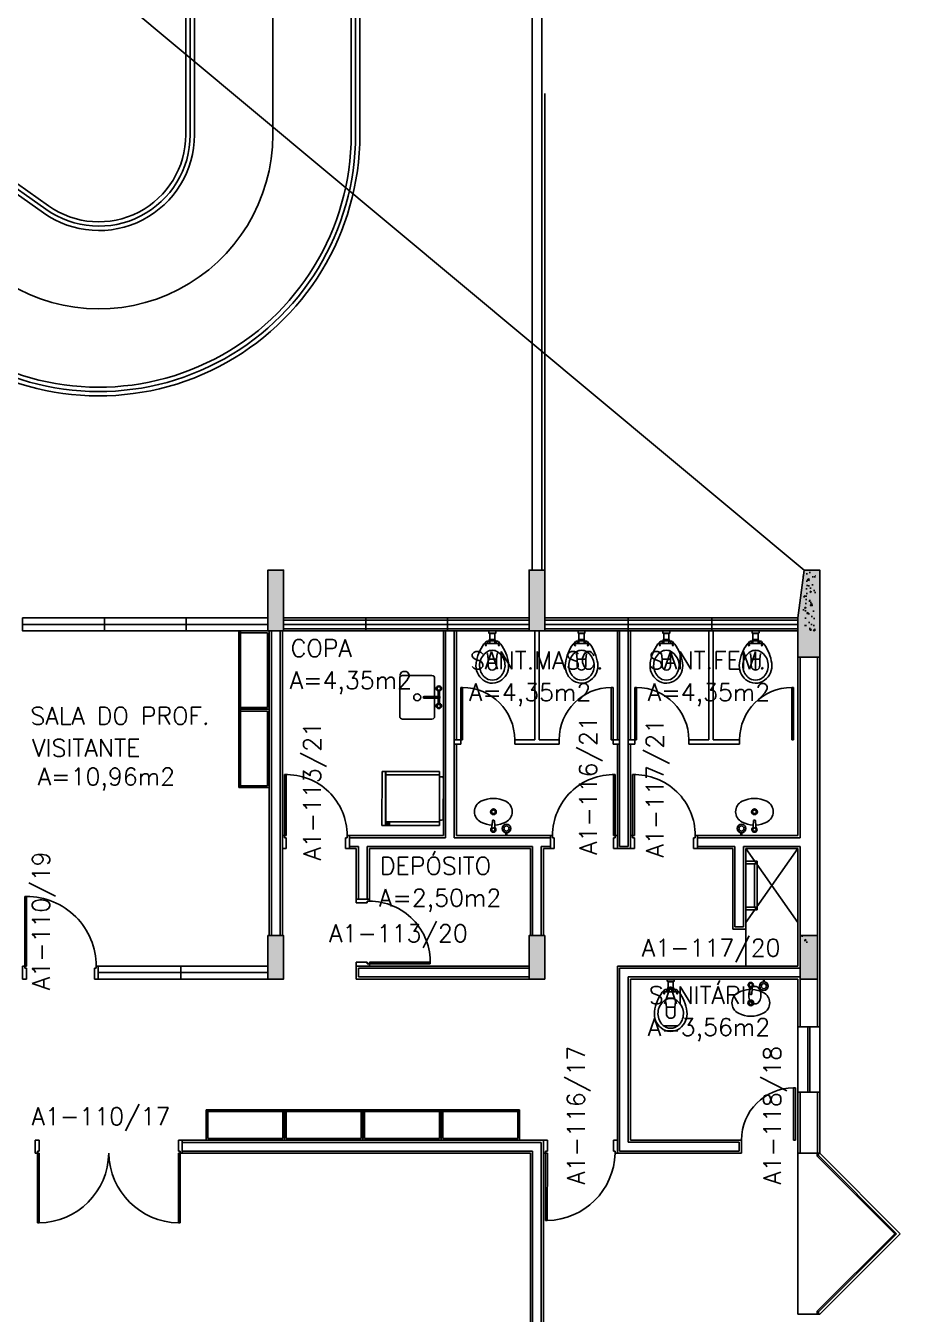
# Model space of a CAD drawing. Header units: inches. Extents: x -15 to 119, y -6 to 56.
# Drawn here: x 108.53 to 118.57, y 8.92 to 23.73 of the extents above; entities that cross this region are included whole.
import ezdxf

# ---------------------------------------------------------------- set-up
doc = ezdxf.new("R2010")
doc.units = ezdxf.units.IN
doc.header["$MEASUREMENT"] = 0
doc.header["$PDMODE"] = 1
doc.linetypes.add('HIDDEN', pattern=[9.524999999999999, 6.35, -3.175])
doc.layers.get('0').update_dxf_attribs({"linetype": 'CONTINUOUS'})
for name, color, linetype in [('ar-alv', 2, 'CONTINUOUS'), ('ar-armario180', 1, 'CONTINUOUS'), ('ar-copa', 1, 'CONTINUOUS'), ('ar-div1', 3, 'CONTINUOUS'), ('ar-esc', 2, 'CONTINUOUS'), ('ar-esq', 2, 'CONTINUOUS'), ('ar-estc', 3, 'CONTINUOUS'), ('ar-porta', 1, 'CONTINUOUS'), ('ar-proj', 1, 'HIDDEN'), ('ar-reboco', 2, 'CONTINUOUS'), ('ar-wc', 2, 'CONTINUOUS'), ('ar-xis', 1, 'CONTINUOUS'), ('armario piso-teto', 2, 'CONTINUOUS'), ('brs-proj', 1, 'HIDDEN'), ('cal', 1, 'CONTINUOUS'), ('cong', 7, 'CONTINUOUS'), ('corrimao', 2, 'CONTINUOUS'), ('COZ1', 1, 'CONTINUOUS'), ('COZ2', 1, 'CONTINUOUS'), ('ENDEREÇO', 2, 'CONTINUOUS'), ('esq-01', 3, 'CONTINUOUS'), ('esq-02', 2, 'CONTINUOUS'), ('estc-01', 3, 'CONTINUOUS'), ('h-estc', 8, 'CONTINUOUS'), ('proj', 1, 'HIDDEN'), ('ptm', 2, 'CONTINUOUS'), ('ptm1', 1, 'CONTINUOUS'), ('TRNR1', 1, 'CONTINUOUS'), ('WC1', 1, 'CONTINUOUS'), ('WC2', 1, 'CONTINUOUS'), ('WC3', 1, 'CONTINUOUS')]:
    doc.layers.add(name, color=color, linetype=linetype)
doc.styles.add('UNB-100', font='simplex.shx', dxfattribs={"height": 0.2})

# ---------------------------------------------------------------- blocks, each defined once
blk = doc.blocks.new('plr01-01p')
at = {"layer": 'h-estc'}
blk.add_hatch(color=256, dxfattribs=at).paths.add_polyline_path([(0.08999999999999986, 0.07500000000000018), (-0.08999999999999986, 0.07500000000000018), (-0.08999999999999986, -0.6249999999999996), (0.08999999999999986, -0.6249999999999996)])
at = {"layer": 'cong'}
blk.add_point((0, 1.387778780781446e-17), dxfattribs=at)
at = {"layer": 'estc-01'}
blk.add_lwpolyline([(-0.08999999999999986, 0.07500000000000018), (-0.08999999999999986, -0.6249999999999996), (0.08999999999999986, -0.6249999999999996), (0.08999999999999986, 0.07500000000000018)], close=True, dxfattribs=at)
blk = doc.blocks.new('esq15-01p')
at = {"layer": 'cong'}
blk.add_point((0, 0), dxfattribs=at)
at = {"layer": 'esq-01', "color": 1}
for p, q in [((2.91, 0), (0.09, 0)), ((1.03, -0.07500000000000284), (1.03, 0.07500000000000284)), ((1.97, -0.07500000000000284), (1.97, 0.07500000000000284))]:
    blk.add_line(p, q, dxfattribs=at)
at = {"layer": 'esq-02'}
blk.add_lwpolyline([(2.91, -0.07500000000000284), (0.09, -0.07500000000000284), (0.09, 0.07500000000000284), (2.91, 0.07500000000000284)], close=True, dxfattribs=at)
blk = doc.blocks.new('BACI-01P')
at = {"layer": 'WC1'}
for p, q in [((0.1190909090000005, 0.02997610474499732), (0.1139393930000006, 0.02997610474499732)), ((0.1139393930000006, 0.02983030349999971), (0.1139393930000006, -0.02983030349999971)), ((0.1190909090000005, 0.02997610474499732), (0.1190909090000005, 0.06240601074499717)), ((0.1460100999999995, 0.08566818869503272), (0.1460100999999995, 0.08868868674499744)), ((0.1190909090000005, -0.02997610474499732), (0.1139393930000006, -0.02997610474499732)), ((0.1190909090000005, -0.02997610474499732), (0.1190909090000005, -0.06240601074499716)), ((0.1460100999999994, -0.08566818869503266), (0.1460100999999995, -0.08871258200000029))]:
    blk.add_line(p, q, dxfattribs=at)
for centre, radius, start, end in [((0.4363860199999999, -0.2935721770000003), 0.483709592, 97.68045804022816, 126.3454390926935), ((0.3995539721984624, -0.02045494306286542), 0.20812, 36.88810734869392, 97.68045804022817), ((0.1281818180000009, 0.06240601074499717), 0.009090909, 126.160438, 180), ((0.4043557230000006, -0.3154849912550027), 0.477143935, 122.7818355949483, 126.160438), ((0.155101009, 0.08871258200000012), 0.009090909, 126.3358059233099, 180), ((0.4268091789999999, 0), 0.174042867, 320.4766685400617, 36.88810734869392), ((0.1281818180000009, -0.06240601074499716), 0.009090909, 180, 233.839562), ((0.4043557230000006, 0.3154849912550027), 0.477143935, 233.839562, 237.2181644050517), ((0.155101009, -0.08871258200000011), 0.009090909, 180.0000000000011, 238.9825383128146), ((0.4363860199999999, 0.2936199675100057), 0.483709592, 233.7577253503319, 262.3195419597718), ((0.3995539721984624, 0.02050273357287079), 0.20812, 262.3195419597718, 320.8978575942945)]:
    blk.add_arc(centre, radius, start, end, dxfattribs=at)
at = {"layer": 'WC2'}
for p, q in [((0, 0.04), (0.023, 0.04)), ((0.025, 0.03500000000000001), (0.025, 0.038)), ((0.025, -0.03500000000000001), (0.025, 0.03500000000000001)), ((0.02500000000000001, 0.03500000000000001), (0.028, 0.035)), ((0.03, -0.033), (0.03, 0.033)), ((0.09999999999999999, 0.02997610474499731), (0.03, 0.02997610474499732)), ((0.1, 0.02983030349999971), (0.1, -0.02983030349999971)), ((0.1460100999999995, -0.08566818869503272), (0.1460100999999996, 0.08566818869503277)), ((0, -0.04), (0.023, -0.04)), ((0.025, -0.038), (0.025, -0.03500000000000001)), ((0.02500000000000001, -0.03500000000000001), (0.028, -0.035)), ((0.09999999999999999, -0.02997610474499731), (0.03, -0.02997610474499732))]:
    blk.add_line(p, q, dxfattribs=at)
for centre, radius, start, end in [((0.023, 0.038), 0.002, 0, 90), ((0.028, 0.033), 0.002, 0, 90), ((0.1069696965000003, 0.02983030349999971), 0.006969696500000281, 0, 180), ((0.333536130999999, -3.552713678800501e-18), 0.111720015, 147.320142, 180), ((0.333536130999999, 0), 0.111720015, 180, 212.679858), ((0.3965829949999988, -0.04044407800000023), 0.186624157, 54.25145100000001, 147.320141), ((0.4126141660000012, -0.01817418800000019), 0.159184288, 41.32992899999997, 54.25145100000001), ((0.4332796299999991, -3.552713678800501e-18), 0.131664068, 0, 41.32992899999997), ((0.4332796299999991, 0), 0.131664068, 318.670071, 0), ((0.023, -0.038), 0.002, 270, 0), ((0.028, -0.033), 0.002, 270, 0), ((0.1069696965000003, -0.02983030349999971), 0.006969696500000281, 180, 0), ((0.3965829949999988, 0.04044407800000022), 0.186624157, 212.679859, 305.748549), ((0.4126141660000012, 0.01817418800000018), 0.159184288, 305.748549, 318.670071)]:
    blk.add_arc(centre, radius, start, end, dxfattribs=at)
at = {"layer": 'WC3'}
for p, q in [((0.1460100999999995, 0.04972357874499711), (0.1190909090000005, 0.04972357874499711)), ((0.1460100999999995, 0.02997610474499732), (0.1190909090000005, 0.02997610474499732)), ((0.2610100989999992, 0.0562121209999998), (0.2593156789999994, 0.05850836099999993)), ((0.3229292899999982, 0.04863636299999986), (0.2610100989999992, 0.0562121209999998)), ((0.3229292899999982, 0.04863636299999986), (0.3229292899999982, -0.04863636299999985)), ((0.4014646429999993, 0.04863636299999986), (0.3229292899999982, 0.04863636299999986)), ((0.1460100999999995, -0.02997610474499732), (0.1190909090000005, -0.02997610474499732)), ((0.1460100999999995, -0.0497235787449971), (0.1190909090000005, -0.0497235787449971)), ((0.2610100989999992, -0.0562121209999998), (0.2593156789999994, -0.05850836099999993)), ((0.3229292899999982, -0.04863636299999985), (0.2610100989999992, -0.0562121209999998)), ((0.4014646429999993, -0.04863636299999985), (0.3229292899999982, -0.04863636299999985))]:
    blk.add_line(p, q, dxfattribs=at)
for centre in [(0.1641414130000012, 0.07497610374499722), (0.1641414130000012, -0.07502389425500258)]:
    blk.add_circle(centre, 0.006818182000000002, dxfattribs=at)
blk.add_arc((0.4014646429999993, -3.552713678800501e-18), 0.048636363, 270, 90, dxfattribs=at)
blk = doc.blocks.new('CUBA-01P')
at = {"layer": 'WC1'}
blk.add_circle((-0.15, -0.08000000000000004), 0.04999999999999982, dxfattribs=at)
for centre, radius, start, end in [((0, -0.4403666939999998), 0.3204916920000001, 92.82256342067946, 116.405352), ((0, -0.4403666939999998), 0.3204916920000001, 63.59464799999999, 87.24236493160097), ((-0.08310103499999943, -0.273), 0.133629732, 116.405352, 243.5946490000001), ((0.08310103499999943, -0.273), 0.133629732, 296.405354, 63.59464799999999), ((0, -0.1056333069999998), 0.3204916920000001, 243.5946490000001, 296.405353)]:
    blk.add_arc(centre, radius, start, end, dxfattribs=at)
at = {"layer": 'WC2'}
for p, q in [((-0.1548178783209657, 0), (-0.1548178783209657, -0.03025062814466926)), ((-0.144817878320965, 0), (-0.1448178783209659, -0.03025062814466926)), ((-0.02, -0.068), (-0.01181787832096654, -0.1651858088496102)), ((0.02, -0.068), (0.01181787832096654, -0.1651858088496102))]:
    blk.add_line(p, q, dxfattribs=at)
for centre, radius in [((-0.15, -0.08000000000000004), 0.02999999999999982), ((0, -0.068), 0.02), ((0, -0.273), 0.03298076900000001), ((0, -0.273), 0.021201923)]:
    blk.add_circle(centre, radius, dxfattribs=at)
for centre, radius, start, end in [((0.0001821216790334574, -0.06778466484961018), 0.03, 306.4012866857053, 232.6705942372501), ((0.0001821216790334574, -0.1651858088496102), 0.012, 180, 10.1205261873307)]:
    blk.add_arc(centre, radius, start, end, dxfattribs=at)
blk = doc.blocks.new('pm-80-01p')
at = {"layer": 'cong'}
blk.add_point((0, 0), dxfattribs=at)
at = {"layer": 'ptm'}
for p, q in [((0.1049999999999993, 0.07500000000000284), (0.1049999999999993, 0.8750000000000028)), ((0.1249999999999989, 0.8750000000000099), (0.1049999999999957, 0.8750000000000099)), ((0.1249999999999989, 0.07500000000000284), (0.1249999999999989, 0.8750000000000099)), ((0.1049999999999886, 0.07500000000000995), (0.07999999999998864, 0.07500000000000995)), ((0.07999999999998864, 0.07500000000000995), (0.07999999999998864, -0.07499999999999005)), ((0.1249999999999918, 0.07500000000000995), (0.1049999999999886, 0.07500000000000995)), ((0.1049999999999993, 0.07500000000000284), (0.1049999999999993, 0.05000000000000284)), ((0.1249999999999989, 0.05000000000000285), (0.1049999999999993, 0.05000000000000284)), ((0.1249999999999989, 0.05000000000000285), (0.1249999999999989, -0.07499999999999005)), ((0.9049999999999888, 0.05000000000000285), (0.9049999999999888, -0.07499999999999005)), ((0.9049999999999888, 0.05000000000000285), (0.9249999999999884, 0.05000000000000284)), ((0.924999999999999, 0.07500000000000995), (0.9499999999999991, 0.07500000000000995)), ((0.9249999999999884, 0.07500000000000284), (0.9249999999999884, 0.05000000000000284)), ((0.9499999999999991, 0.07500000000000995), (0.9499999999999991, -0.07499999999999005)), ((0.07999999999998864, -0.07499999999999005), (0.1249999999999989, -0.07499999999999005)), ((0.9499999999999991, -0.07499999999999005), (0.9049999999999888, -0.07499999999999005))]:
    blk.add_line(p, q, dxfattribs=at)
at = {"layer": 'ptm', "color": 1}
blk.add_arc((0.1249999999999989, 0.07500000000000995), 0.8000000000000002, 359.9999999999995, 90, dxfattribs=at)
blk = doc.blocks.new('esq17-01p')
at = {"layer": 'cong'}
blk.add_point((-0.01500000000005444, 0), dxfattribs=at)
at = {"layer": 'esq-01', "color": 1}
for p, q in [((2.024999999999935, 0), (0.07499999999994555, 0)), ((1.074999999999946, 0.07500000000000284), (1.074999999999946, -0.07500000000000284))]:
    blk.add_line(p, q, dxfattribs=at)
at = {"layer": 'esq-01'}
blk.add_line((2.024999999999935, 0.07500000000000284), (2.024999999999935, -0.07500000000000284), dxfattribs=at)
at = {"layer": 'esq-02'}
blk.add_lwpolyline([(2.024999999999935, 0.07500000000000284), (0.07499999999994555, 0.07500000000000284), (0.07499999999994555, -0.07500000000000284), (2.024999999999935, -0.07500000000000284)], close=True, dxfattribs=at)
at = {"rotation": 180}
blk.add_blockref('pm-80-01p', (2.974999999999934, 1.279532035880493e-14), dxfattribs=at)
blk = doc.blocks.new('plr01-03p')
at = {"layer": 'h-estc'}
blk.add_hatch(color=256, dxfattribs=at).paths.add_polyline_path([(-0.1250000000000001, -0.4749999999999978), (-0.125, -0.9250000000000008), (0.125, -0.9250000000000007), (0.125, 0.07499999999999929), (-0.05500000000000021, 0.07499999999999929)])
h = blk.add_hatch(dxfattribs=at)
h.set_pattern_fill('AR-CONC', color=256, scale=0.001, style=0)
h.set_pattern_definition([(49.99999999999999, (0, 0), (0.182184668996004, -0.01593908553890309), [0.01905, -0.20955]), (355, (0, 0), (-0.03524282597566699, 0.19105664288218), [0.01524, -0.16764]), (100.451, (0.01518199999999997, -0.001328250000000253), (0.1469425016659592, 0.1751166878202919), [0.01619, -0.17809]), (46.18420000000003, (0, 0.05079999999999885), (0.2710790408921299, -0.04204232793272715), [0.028575, -0.314325]), (96.6356, (0.0225899, 0.04729650000000163), (0.2374042344662372, 0.2474255558900492), [0.024285, -0.267135]), (351.1840000000001, (0, 0.05079999999999885), (0.2374046058139339, 0.2474251178605977), [0.02286, -0.25146]), (21, (0.02539999999999998, 0.03810000000000002), (0.1516148798353833, -0.1022655185167625), [0.01905, -0.20955]), (326.0000000000001, (0.02539999999999998, 0.03810000000000002), (0.06180202834764707, 0.1841879661223193), [0.01524, -0.16764]), (71.4514, (0.03803450000000003, 0.0295778999999996), (0.2134164907701245, 0.08192285771605745), [0.01619, -0.17809]), (37.50000000000001, (0, 0), (0.003088603250591816, 0.0845550388731531), [0, -0.165608, 0, -0.17018, 0, -0.168275]), (7.499999999999999, (0, 0), (0.06681966251030574, 0.1001805748181195), [0, -0.09702799999999999, 0, -0.161798, 0, -0.06413500000000001]), (327.5, (-0.05664200000000003, 0), (0.1355905951668714, -0.005728743992673465), [0, -0.06349999999999999, 0, -0.19812, 0, -0.26289]), (317.5, (-0.082042, 0), (0.148129181386018, 0.02542649103333302), [0, -0.08255, 0, -0.131572, 0, -0.18669])])
h.paths.add_polyline_path([(0.07499999999999996, 0), (-0.07500000000000001, 0), (-0.07500000000000018, -0.625), (0.07499999999999979, -0.625)])
h.paths.add_polyline_path([(0.07500000000000001, 0.07499999999999929), (-0.07499999999999998, 0.07499999999999929), (-0.07500000000000001, 0), (0.07499999999999996, 0)])
at = {"layer": 'cong'}
for p in [(-2.081668171172169e-16, -0.5499999999999996), (-2.087404447876607e-16, -0.5499999999999996)]:
    blk.add_point(p, dxfattribs=at)
at = {"layer": 'estc-01'}
blk.add_lwpolyline([(-0.1250000000000002, -0.4750000000000014), (-0.125, -0.9250000000000007), (0.125, -0.9250000000000007), (0.125, 0.07499999999999929), (-0.05500000000000022, 0.07499999999999929), (-0.1250000000000002, -0.4749999999999979)], close=True, dxfattribs=at)
blk = doc.blocks.new('plr02-01p')
at = {"layer": 'h-estc'}
blk.add_hatch(color=256, dxfattribs=at).paths.add_polyline_path([(0.08999999999999986, 0.07499999999999929), (-0.08999999999999987, 0.07499999999999928), (-0.09000000000000032, -0.4249999999999989), (0.08999999999999986, -0.4249999999999988)])
at = {"layer": 'estc-01'}
blk.add_lwpolyline([(-0.08999999999999986, 0.07499999999999929), (-0.0900000000000003, -0.4249999999999989), (0.08999999999999986, -0.4249999999999989), (0.08999999999999986, 0.07499999999999929)], close=True, dxfattribs=at)
blk = doc.blocks.new('plr02-02p')
at = {"layer": 'h-estc'}
h = blk.add_hatch(dxfattribs=at)
h.set_pattern_fill('AR-CONC', color=256, scale=0.001, style=0)
h.set_pattern_definition([(50, (0, 0), (0.182184668996004, -0.01593908553890309), [0.01905, -0.20955]), (355, (0, 0), (-0.03524282597566699, 0.19105664288218), [0.01524, -0.16764]), (100.451, (0.015182, -0.00132825), (0.1469425016659592, 0.1751166878202919), [0.01619, -0.17809]), (46.18420000000001, (0, 0.0508), (0.2710790408921299, -0.04204232793272715), [0.028575, -0.314325]), (96.6356, (0.0225899, 0.04729650000000001), (0.2374042344662372, 0.2474255558900492), [0.024285, -0.267135]), (351.1840000000001, (0, 0.0508), (0.2374046058139339, 0.2474251178605977), [0.02286, -0.25146]), (21, (0.0254, 0.0381), (0.1516148798353833, -0.1022655185167625), [0.01905, -0.20955]), (326.0000000000001, (0.0254, 0.0381), (0.06180202834764707, 0.1841879661223193), [0.01524, -0.16764]), (71.4514, (0.0380345, 0.0295779), (0.2134164907701245, 0.08192285771605745), [0.01619, -0.17809]), (37.50000000000001, (0, 0), (0.003088603250591816, 0.0845550388731531), [0, -0.165608, 0, -0.17018, 0, -0.168275]), (7.499999999999999, (0, 0), (0.06681966251030574, 0.1001805748181195), [0, -0.09702799999999999, 0, -0.161798, 0, -0.06413500000000001]), (327.5, (-0.056642, 0), (0.1355905951668714, -0.005728743992673465), [0, -0.0635, 0, -0.19812, 0, -0.26289]), (317.5, (-0.082042, 0), (0.148129181386018, 0.02542649103333302), [0, -0.08255, 0, -0.131572, 0, -0.18669])])
h.paths.add_polyline_path([(-0.125, 0.075), (-0.125, 0), (0, 0), (0, 0.07500000000000001)])
h = blk.add_hatch(color=256, dxfattribs=at)
h.paths.add_polyline_path([(0.1, 0), (-0.1000000000000001, 1.77635683940025e-15), (-0.1000000000000002, -0.4250000000000007), (0.09999999999999987, -0.4250000000000007)])
h.paths.add_polyline_path([(0, 0.07499999999999929), (-0.1, 0.07500000000000107), (-0.1, 1.77635683940025e-15), (5.551115123125783e-17, 0)])
h.paths.add_polyline_path([(0.1000000000000001, 0.07500000000000107), (0, 0.07499999999999929), (5.551115123125783e-17, 0), (0.1000000000000001, 0)])
at = {"layer": 'estc-01'}
for p, q in [((-0.1, 0.07500000000000107), (-0.1000000000000002, -0.4250000000000007)), ((0.09999999999999987, -0.4250000000000007), (0.1000000000000001, 0.07500000000000107))]:
    blk.add_line(p, q, dxfattribs=at)
for points in [[(0.1000000000000001, 0.07500000000000107), (-0.09999999999999995, 0.07500000000000107)], [(-0.1000000000000002, -0.4250000000000007), (0.09999999999999987, -0.4250000000000007)]]:
    blk.add_lwpolyline(points, dxfattribs=at)
blk = doc.blocks.new('pm-60-01p')
at = {"layer": 'cong'}
blk.add_point((0, 0), dxfattribs=at)
at = {"layer": 'ptm'}
for p, q in [((0.1049999999999993, 0.07500000000000284), (0.1049999999999993, 0.6750000000000028)), ((0.1249999999999989, 0.6750000000000099), (0.1049999999999957, 0.6750000000000099)), ((0.1249999999999989, 0.07500000000000284), (0.1249999999999989, 0.6750000000000099)), ((0.1249999999999918, 0.07500000000000995), (0.1049999999999886, 0.07500000000000995))]:
    blk.add_line(p, q, dxfattribs=at)
at = {"layer": 'ptm1'}
blk.add_arc((0.1249999999999989, 0.07500000000000284), 0.6000000000000071, 6.771931009282658e-13, 90, dxfattribs=at)
blk = doc.blocks.new('rpm-2pav-02p')
at = {"layer": 'cal'}
for p, q in [((10.96565739431951, -2.5), (10.96565739431949, 2.5)), ((12.96565739431949, -2.5), (12.96565739431949, 2.5)), ((9.386703481910246, -3.315360268412689), (4.717570101174232, -7.105427357601002e-15))]:
    blk.add_line(p, q, dxfattribs=at)
for radius in [3, 1]:
    blk.add_arc((9.965657394319493, -2.5), radius, 234.6229999999999, 0, dxfattribs=at)
at = {"layer": 'corrimao'}
for p, q in [((11.0156573943195, -2.5), (11.01565739431949, 2.5)), ((11.06565739431949, -2.5), (11.06565739431949, 2.5)), ((12.8656573943195, -2.5), (12.8656573943195, 2.5)), ((12.9156573943195, -2.5), (12.9156573943195, 2.5)), ((9.328808090669327, -3.396896295253953), (4.631207440989542, -0.06132258577834193)), ((9.357755786289786, -3.356128281833321), (4.674388771081865, -0.03066129288917807))]:
    blk.add_line(p, q, dxfattribs=at)
for radius in [2.95, 2.9, 1.1, 1.05]:
    blk.add_arc((9.965657394319493, -2.5), radius, 234.6229999999999, 0, dxfattribs=at)
at = {"layer": 'proj'}
blk.add_line((11.96565739431949, -2.5), (11.96565739431949, 2.5), dxfattribs=at)
blk.add_arc((9.965657394319493, -2.5), 2, 234.6229999999999, 0, dxfattribs=at)
blk = doc.blocks.new('pm-80-02p')
at = {"layer": 'cong'}
blk.add_point((0, 0), dxfattribs=at)
at = {"layer": 'ptm'}
for p, q in [((0.1049999999999993, 0.07500000000000284), (0.1043882430427063, 0.8497650255116661)), ((0.1243882430427059, 0.8497650255116732), (0.1043882430427028, 0.8497650255116732)), ((0.1249999999999989, 0.07500000000000284), (0.1243882430427059, 0.8497650255116732)), ((0.1049999999999886, 0.07500000000000995), (0.07999999999998864, 0.07500000000000995)), ((0.07999999999998864, 0.07500000000000995), (0.07999999999998864, -0.07499999999999005)), ((0.1249999999999918, 0.07500000000000995), (0.1049999999999886, 0.07500000000000995)), ((0.1049999999999993, 0.07500000000000284), (0.1049999999999993, 0.05000000000000284)), ((0.1249999999999989, 0.05000000000000285), (0.1049999999999993, 0.05000000000000284)), ((0.1249999999999989, 0.05000000000000285), (0.1249999999999989, -0.07499999999999005)), ((0.8849999999999784, 0.05000000000000285), (0.8849999999999784, -0.07499999999999005)), ((0.8849999999999784, 0.05000000000000285), (0.9049999999999779, 0.05000000000000285)), ((0.9049999999999886, 0.07500000000000995), (0.9299999999999886, 0.07500000000000995)), ((0.9049999999999779, 0.07500000000000284), (0.9049999999999779, 0.05000000000000285)), ((0.9299999999999886, 0.07500000000000995), (0.9299999999999886, -0.07499999999999005)), ((0.07999999999998864, -0.07499999999999005), (0.1249999999999989, -0.07499999999999005)), ((0.9299999999999886, -0.07499999999999005), (0.8849999999999784, -0.07499999999999005))]:
    blk.add_line(p, q, dxfattribs=at)
at = {"layer": 'ptm1', "color": 1}
blk.add_arc((0.1049999999999993, 0.05000000000000284), 0.7999999999999786, 1.790784659328997, 88.61128341044872, dxfattribs=at)
blk = doc.blocks.new('pm-70-03p')
at = {"layer": 'cong'}
blk.add_point((0.004999999999999297, 0), dxfattribs=at)
at = {"layer": 'ptm'}
for p, q in [((0.1049999999999993, 0.07500000000000284), (0.1049999999999993, 0.7750000000000028)), ((0.1249999999999989, 0.7750000000000099), (0.1049999999999957, 0.7750000000000099)), ((0.1249999999999989, 0.07500000000000284), (0.1249999999999989, 0.7750000000000099)), ((0.1049999999999993, 0.07500000000000284), (0.0799999999999993, 0.07500000000000284)), ((0.0799999999999993, 0.07500000000000284), (0.0799999999999993, -0.07499999999999715)), ((0.1249999999999918, 0.07500000000000995), (0.1049999999999886, 0.07500000000000995)), ((0.1250000000000024, 0.07500000000000284), (0.1049999999999993, 0.07500000000000284)), ((0.1050000000000099, 0.07499999999999574), (0.1050000000000099, 0.04999999999999574)), ((0.1250000000000095, 0.04999999999999574), (0.1050000000000099, 0.04999999999999574)), ((0.1250000000000095, 0.04999999999999574), (0.1250000000000095, -0.07499999999999715)), ((0.8050000000000065, 0.05000000000000997), (0.8050000000000065, -0.07499999999998293)), ((0.8050000000000065, 0.05000000000000997), (0.8250000000000061, 0.05000000000000996)), ((0.8250000000000167, 0.07500000000001707), (0.8500000000000167, 0.07500000000001707)), ((0.8250000000000061, 0.07500000000000996), (0.8250000000000061, 0.05000000000000996)), ((0.8500000000000167, 0.07500000000001707), (0.8500000000000167, -0.07499999999998293)), ((0.0799999999999993, -0.07499999999999715), (0.1250000000000095, -0.07499999999999715)), ((0.8500000000000167, -0.07499999999998293), (0.8050000000000065, -0.07499999999998293))]:
    blk.add_line(p, q, dxfattribs=at)
at = {"layer": 'ptm', "color": 1}
blk.add_arc((0.1249999999999989, 0.07500000000000284), 0.7000000000000072, 5.827230541395599e-13, 91.6372450777777, dxfattribs=at)
blk = doc.blocks.new('esq49b-01p')
at = {"layer": 'cong'}
blk.add_point((0, 0), dxfattribs=at)
at = {"layer": 'esq-01'}
for p, q in [((9.601928861622974e-18, 0.009999999999999998), (0.75, 0.009999999999999279)), ((-9.601928861622974e-18, -0.009999999999999998), (0.75, -0.01000000000000072))]:
    blk.add_line(p, q, dxfattribs=at)
at = {"layer": 'esq-02'}
for p, q in [((-1.200241107702872e-16, -0.125), (1.200241107702872e-16, 0.1250000000000018)), ((1.200241107702872e-16, 0.125), (0.7500000000000001, 0.1249999999999993)), ((0.7499999999999999, -0.1250000000000007), (0.7500000000000001, 0.1250000000000011)), ((-1.200241107702872e-16, -0.125), (0.7499999999999999, -0.1250000000000007))]:
    blk.add_line(p, q, dxfattribs=at)
blk = doc.blocks.new('esq49-01p')
at = {"layer": 'cong'}
blk.add_point((0, 0), dxfattribs=at)
at = {"layer": 'esq-01', "color": 1}
for p, q in [((0.02742640687119295, 0.11), (0.9250000000000003, 1.007573593128807)), ((0.0336396103067894, 0.09499999999999999), (0.9250000000000004, 0.986360389693211)), ((1.822573593128807, 0.11), (0.9250000000000003, 1.007573593128807)), ((0.9250000000000004, 0.986360389693211), (0.9250000000000003, 1.007573593128807)), ((1.816360389693211, 0.09499999999999999), (0.9250000000000004, 0.986360389693211)), ((1.200241107702872e-16, 0.11), (0.02742640687119295, 0.11)), ((1.200241107702872e-16, 0.09499999999999999), (0.0336396103067894, 0.09499999999999999)), ((0.02742640687119295, 0.11), (0.0336396103067894, 0.09499999999999999)), ((1.822573593128807, 0.11), (1.81636038969321, 0.09499999999999999)), ((1.849999999999999, 0.09499999999999999), (1.816360389693211, 0.09499999999999999)), ((1.849999999999999, 0.11), (1.822573593128807, 0.11))]:
    blk.add_line(p, q, dxfattribs=at)
at = {"layer": 'esq-01'}
for p, q in [((0.4793198051533951, 0.5406801948466056), (0.4687132034355972, 0.5512867965644036)), ((1.370680194846606, 0.5406801948466056), (1.381286796564404, 0.5512867965644036))]:
    blk.add_line(p, q, dxfattribs=at)
at = {"layer": 'esq-02'}
for p, q in [((1.200241107702872e-16, 0.125), (0.9250000000000004, 1.05)), ((1.85, 0.125), (0.9250000000000004, 1.05)), ((-1.200241107702872e-16, -0.125), (1.200241107702872e-16, 0.1250000000000018)), ((1.85, -0.125), (1.85, 0.1250000000000018)), ((-1.200241107702872e-16, -0.125), (1.85, -0.1250000000000018))]:
    blk.add_line(p, q, dxfattribs=at)
blk = doc.blocks.new('mob-ar4')
at = {"layer": 'armario piso-teto'}
for p, q in [((-0.4700000000000002, 0.2999999999999979), (0.4299999999999998, 0.2999999999999968)), ((-0.4700000000000001, 0.2799999999999983), (-0.4700000000000002, 0.2999999999999979)), ((-0.4700000000000002, 0.2999999999999943), (-0.4700000000000001, 0.2799999999999948)), ((-0.02000000000000018, 0.2999999999999955), (-0.02000000000000013, 0.279999999999996)), ((0.4299999999999998, 0.2999999999999968), (0.4299999999999999, 0.2799999999999973)), ((-0.4700000000000001, 0.2799999999999984), (-0.4699999999999998, -0.04999999999999898)), ((-0.4500000000000003, 0.2799999999999984), (-0.4700000000000001, 0.2799999999999983)), ((-0.4600000000000002, 0.2799999999999983), (0.4100000000000003, 0.2799999999999973)), ((-0.4500000000000003, 0.2799999999999984), (-0.4499999999999997, -0.03000000000000782)), ((0.4100000000000002, 0.2799999999999982), (0.4100000000000009, -0.03000000000000036)), ((0.4100000000000003, 0.2799999999999973), (0.4299999999999998, 0.2799999999999973)), ((0.4299999999999999, 0.2799999999999973), (0.4300000000000004, -0.05000000000000315)), ((-0.4699999999999998, -0.04999999999999898), (0.4300000000000004, -0.05000000000000315)), ((-0.4499999999999997, -0.03000000000000782), (0.4100000000000009, -0.03000000000000036))]:
    blk.add_line(p, q, dxfattribs=at)
at = {"layer": 'cong'}
blk.add_point((0, -0.0500000000000011), dxfattribs=at)
blk = doc.blocks.new('pm-dp90-02p')
at = {"layer": 'brs-proj', "linetype": 'ByBlock'}
for centre, radius, start, end in [((0.730754178573136, 0.01075405875257474), 0.8108253795611957, 180.7593118044545, 269.2400495510275), ((-0.8949999999994134, 0.01512516864199398), 0.8151405035658735, 271.0544012971911, 358.9361722712664)]:
    blk.add_arc(centre, radius, start, end, dxfattribs=at)
at = {"layer": 'cong'}
blk.add_point((0, 0), dxfattribs=at)
at = {"layer": 'ptm'}
for p, q in [((-0.9249999999999972, 0), (-0.9249999999999972, 0.1500000000000004)), ((-0.9249999999999972, 0.1500000000000004), (-0.8799999999999955, 0.1500000000000004)), ((-0.8799999999999955, 0.02500000000000746), (-0.8799999999999955, 0.1500000000000004)), ((0.7200000000000273, 0.02500000000000746), (0.7200000000000273, 0.1500000000000004)), ((0.765000000000029, 0.1500000000000004), (0.7200000000000273, 0.1500000000000004)), ((0.765000000000029, 0), (0.765000000000029, 0.1500000000000004)), ((-0.9000000000000057, 0), (-0.9249999999999972, 0)), ((-0.8799999999999955, 0.02500000000000746), (-0.8999999999999915, 0.02500000000000746)), ((-0.8999999999999915, 7.105427357601002e-15), (-0.8999999999999915, 0.02500000000000746)), ((-0.8999999999999915, 7.105427357601002e-15), (-0.8999999999999915, -0.7999999999999865)), ((-0.8799999999999812, 7.105427357601002e-15), (-0.8999999999999915, 7.105427357601002e-15)), ((-0.8799999999999812, 7.105427357601002e-15), (-0.8799999999999812, -0.7999999999999936)), ((0.7200000000000273, 0.02500000000000746), (0.7400000000000233, 0.02500000000000746)), ((0.7200000000000131, 1.783441873826064e-05), (0.7200000000000131, -0.7999821655812624)), ((0.7200000000000131, 0), (0.7200000000000131, -0.8000000000000007)), ((0.7400000000000233, 7.105427357601002e-15), (0.7400000000000233, 0.02500000000000746)), ((0.7400000000000091, 0), (0.7400000000000091, -0.7999999999999936)), ((0.7400000000000375, 0), (0.765000000000029, 0)), ((0.7200000000000273, -7.105427357601002e-15), (0.7400000000000233, -7.105427357601002e-15)), ((-0.8799999999999812, -0.7999999999999936), (-0.8999999999999915, -0.7999999999999936)), ((0.7200000000000131, -0.8000000000000007), (0.7400000000000233, -0.8000000000000007))]:
    blk.add_line(p, q, dxfattribs=at)
blk = doc.blocks.new('TRNR-01P')
at = {"layer": 'TRNR1'}
for p, q in [((-0.008999999999999545, 0.0826794919243107), (-0.008999999999999644, 0.01072380529476361)), ((0, 0.009000000000000001), (0.1700000000000046, 0.009000000000000001)), ((0.009000000000000228, 0.0826794919243111), (0.009000000000000228, 0.009000000000000001)), ((-0.008999999999999673, -0.01072380529476358), (-0.008999999999999772, -0.08267949192431083)), ((0, -0.008999999999999996), (0.1700000000000046, -0.009000000000000001)), ((0.009000000000000228, -0.008999999999999996), (0.009000000000000228, -0.08267949192431111))]:
    blk.add_line(p, q, dxfattribs=at)
for centre in [(0, 0.1), (0, -0.1)]:
    blk.add_circle(centre, 0.02000000000000023, dxfattribs=at)
for centre, radius, start, end in [((0, 0.1), 0.03000000000000023, 289.471220634491, 250.5287793655104), ((0, 0), 0.01399999999999977, 130.0052008848591, 229.9947991151407), ((0, 0), 0.008999999999999772, 90, 270), ((0.1699999999999998, 7.105427357601002e-17), 0.008999999999999772, 270.0000000000039, 89.99999999999609), ((0, -0.1), 0.03000000000000023, 109.47122063449, 70.52877936550901)]:
    blk.add_arc(centre, radius, start, end, dxfattribs=at)
blk = doc.blocks.new('CUBAcoz-01P')
at = {"layer": 'COZ1', "color": 1}
for p, q in [((-0.25, -0.4704999999999999), (-0.25, -0.1304999999999999)), ((-0.22, -0.1004999999999999), (0.22, -0.1004999999999999)), ((0.25, -0.4704999999999999), (0.25, -0.1304999999999998)), ((-0.22, -0.5005), (0.22, -0.5005))]:
    blk.add_line(p, q, dxfattribs=at)
blk.add_circle((2.925216219353603e-18, -0.3004999999999999), 0.04, dxfattribs=at)
for centre, start, end in [((-0.22, -0.1304999999999999), 90, 180), ((0.22, -0.1304999999999998), 0, 90), ((-0.22, -0.4704999999999999), 180, 270), ((0.22, -0.4704999999999999), 270, 0)]:
    blk.add_arc(centre, 0.03, start, end, dxfattribs=at)
blk = doc.blocks.new('GLDR-01P')
at = {"layer": 'COZ1', "color": 2}
for p, q in [((310, -65.00000000000006), (-310, -64.99999999999994)), ((-310, -64.99999999999994), (-310, -725)), ((310, -725), (310, -65.00000000000006)), ((-310, -725), (310, -725))]:
    blk.add_line(p, q, dxfattribs=at)
at = {"layer": 'COZ2', "color": 2}
for p, q in [((-270, -64.99999999999994), (-270, -680)), ((-250, -39.99999999999994), (-250, -64.99999999999994)), ((230, -20.00000000000006), (-230, -19.99999999999994)), ((250, -65.00000000000006), (250, -40.00000000000006)), ((270, -680), (270, -65.00000000000006)), ((-310, -680), (310, -680)), ((-310, -685), (310, -685)), ((270, -640), (310, -640))]:
    blk.add_line(p, q, dxfattribs=at)
blk.add_circle((290, -660), 9.23397339173604, dxfattribs=at)
for centre, start, end in [((-230, -39.99999999999994), 89.99999999999997, 180), ((230, -40.00000000000006), 0, 89.99999999999997)]:
    blk.add_arc(centre, 20, start, end, dxfattribs=at)

msp = doc.modelspace()

# ---------------------------------------------------------------- linework, layer by layer
at = {"layer": 'ar-alv'}
for p, q in [((114.3099999563491, 16.89999992582982), (111.4899999563485, 16.89999992582988)), ((117.3999999563491, 16.89999992583031), (114.4899999563486, 16.89999992583037)), ((111.3500000000001, 13.27499999999995), (111.3500000000001, 16.77499999999992)), ((111.45, 13.27499999999995), (111.45, 16.77499999999992)), ((114.3099999563491, 16.79999992582983), (111.4899999563485, 16.79999992582988)), ((113.35, 16.77499999999998), (113.35, 14.40000000000001)), ((113.45, 16.77499999999998), (113.45, 14.39999999999996)), ((117.3999999563491, 16.79999992583031), (114.4899999563486, 16.79999992583037)), ((115.3499999999999, 16.77499999999998), (115.35, 14.29999999999997)), ((115.4499999999999, 16.77499999999998), (115.4499999999999, 14.29999999999996)), ((117.65, 16.47499999999992), (117.4000000000001, 16.47499999999992)), ((117.4249999999996, 16.47499999999992), (117.4249999999997, 14.39999999999997)), ((117.625, 16.47499999999992), (117.625, 12.22499999999998)), ((112.2450000000001, 14.4), (113.35, 14.40000000000001)), ((113.4499999999999, 14.39999999999997), (114.5549999999999, 14.39999999999996)), ((116.2449999999999, 14.39999999999996), (117.4249999999997, 14.39999999999997)), ((112.2450000000001, 14.29999999999997), (112.35, 14.29999999999997)), ((112.3499999999999, 14.30000000000002), (112.35, 13.69499999999997)), ((112.4499999999999, 14.29999999999996), (112.45, 13.69499999999997)), ((112.4499999999999, 14.29999999999997), (114.35, 14.29999999999996)), ((114.35, 14.30000000000002), (114.35, 13.27499999999995)), ((114.45, 14.29999999999996), (114.45, 13.27499999999995)), ((114.45, 14.29999999999996), (114.5549999999999, 14.29999999999996)), ((115.35, 14.29999999999997), (115.4499999999999, 14.29999999999996)), ((116.2449999999999, 14.29999999999997), (116.6750001892455, 14.29999999999997)), ((116.6750001892455, 14.29999999999997), (116.6750001892455, 13.37499999272305)), ((116.7750001892455, 14.29999999999997), (116.7750001892455, 13.37499999272305)), ((116.7750001892455, 14.29999999999997), (117.4249999999997, 14.29999999999999)), ((117.4249999999997, 14.29999999999999), (117.4249999999998, 12.90000000000014)), ((116.7750001892455, 13.37499999272305), (116.6750001892455, 13.37499999272305)), ((112.3499999999999, 12.89999999999995), (114.309999999996, 12.89999999999995)), ((112.3499999999999, 12.89999999999995), (112.3499999999999, 12.79999999999995)), ((115.3499999999999, 12.89999999999995), (117.4249999999998, 12.90000000000014)), ((115.3499999999999, 12.89999999999995), (115.3499999999999, 10.80000000000001)), ((111.3250000000001, 12.77499999999995), (111.475, 12.77499999999995)), ((111.475, 12.77500000000008), (111.325, 12.77500000000008)), ((112.3499999999999, 12.79999999999995), (114.309999999996, 12.79999999999994)), ((114.475, 12.77500000000008), (114.325, 12.77500000000008)), ((115.4499999999999, 12.79999999999998), (115.4499999999999, 10.90000000000001)), ((115.4499999999999, 12.79999999999998), (117.4249999999998, 12.79999999999998)), ((117.4249999999998, 12.79999999999998), (117.4249999999998, 12.22499999999998)), ((117.4249999999999, 11.47499999999998), (117.4249999999999, 10.77499999999998)), ((117.625, 11.47499999999998), (117.625, 10.77499999999998)), ((114.4499999999999, 10.89959349230069), (110.325, 10.89964509954909)), ((114.4499999999999, 10.89959349230069), (114.45, 3.844999951665686)), ((116.7249999999999, 10.9), (115.4499999999999, 10.90000000000001)), ((116.7249999999999, 10.9), (116.7249999999999, 10.8)), ((110.325, 10.79964509954908), (114.35, 10.79959474338549)), ((114.35, 10.79959474338549), (114.35, 3.844999951665686)), ((115.4499999999999, 10.80000000000001), (115.3499999999999, 10.80000000000001)), ((116.7249999999999, 10.8), (115.4499999999999, 10.80000000000002))]:
    msp.add_line(p, q, dxfattribs=at)
at = {"layer": 'ar-div1'}
for p, q in [((114.375, 16.77499999999998), (114.375, 15.52499999999995)), ((114.425, 16.77499999999998), (114.425, 15.52499999999995)), ((116.3749999999999, 16.77499999999998), (116.375, 15.52499999999995)), ((116.4249999999999, 16.77499999999998), (116.425, 15.52499999999995)), ((113.525, 15.52499999999991), (113.45, 15.52499999999992)), ((113.525, 15.4749999999999), (113.45, 15.4749999999999)), ((113.525, 15.47499999999991), (113.525, 15.52499999999992)), ((114.145, 15.47500000000001), (114.145, 15.5249999999999)), ((114.145, 15.5249999999999), (114.375, 15.52499999999992)), ((114.4, 15.47500000000005), (114.145, 15.47500000000001)), ((114.4, 15.47500000000005), (114.6549999999999, 15.47500000000004)), ((114.6549999999999, 15.52499999999992), (114.425, 15.52499999999992)), ((114.6549999999999, 15.47500000000004), (114.6549999999999, 15.52499999999992)), ((115.2749999999999, 15.47499999999993), (115.2749999999999, 15.52499999999994)), ((115.2749999999999, 15.52499999999992), (115.3499999999999, 15.52499999999994)), ((115.2749999999999, 15.47499999999991), (115.3499999999999, 15.47499999999991)), ((115.5249999999999, 15.52499999999991), (115.4499999999999, 15.52499999999992)), ((115.5249999999999, 15.4749999999999), (115.4499999999999, 15.4749999999999)), ((115.5249999999999, 15.47499999999991), (115.5249999999999, 15.52499999999992)), ((116.145, 15.47500000000001), (116.145, 15.5249999999999)), ((116.145, 15.5249999999999), (116.375, 15.52499999999992)), ((116.3999999999999, 15.47500000000005), (116.145, 15.47500000000001)), ((116.3999999999999, 15.47500000000005), (116.7292868198336, 15.47500000000001)), ((116.7292868198336, 15.5249999999999), (116.4249999999999, 15.52499999999992)), ((116.7292868198336, 15.47500000000001), (116.7292868198336, 15.5249999999999))]:
    msp.add_line(p, q, dxfattribs=at)
at = {"layer": 'ar-esc'}
for p, q in [((116.8000001892455, 14.12999999999998), (116.9300001892455, 14.12999999999998)), ((116.8000001892455, 14.09999999999998), (116.9300001892455, 14.09999999999998)), ((116.9000001892455, 14.09999999999998), (116.9000001892455, 13.59999999999998)), ((116.9300001892455, 14.12999999999998), (116.9300001892455, 13.56999999999998)), ((116.8000001892455, 13.59999999999998), (116.9300001892455, 13.59999999999998)), ((116.8000001892455, 13.56999999999998), (116.9300001892455, 13.56999999999998))]:
    msp.add_line(p, q, dxfattribs=at)
at = {"layer": 'ar-esq'}
for p, q in [((114.3449999999999, 17.47499999999995), (114.3449999999999, 32.47499999999998)), ((114.455, 17.47499999999995), (114.455, 32.47499999999998))]:
    msp.add_line(p, q, dxfattribs=at)
at = {"layer": 'ar-proj'}
msp.add_line((114.49, 32.47499999999998), (114.4900000000001, 17.47499999999995), dxfattribs=at)
at = {"layer": 'ar-reboco'}
for p, q in [((114.3099999563491, 16.92499992582982), (111.4899999563485, 16.92499992582988)), ((117.3999999563491, 16.92499992583031), (114.4899999563486, 16.92499992583037)), ((111.325, 13.27499999999995), (111.325, 16.77499999999992)), ((111.4750000000001, 13.27499999999995), (111.4750000000001, 16.77499999999992)), ((114.3099999563491, 16.77499992582982), (111.4899999563485, 16.77499992582988)), ((113.325, 16.77499999999998), (113.325, 14.425)), ((113.475, 16.77499999999998), (113.475, 15.52499999999992)), ((117.3999999563491, 16.77499992583031), (114.4899999563486, 16.77499992583036)), ((115.3249999999999, 16.77499999999998), (115.325, 15.52499999999993)), ((115.4749999999999, 16.77499999999998), (115.4749999999999, 15.52499999999992)), ((117.3999999999999, 16.47499999999992), (117.3999999999999, 14.42499999999997)), ((117.65, 16.47499999999992), (117.65, 10.77499999999998)), ((113.475, 15.4749999999999), (113.475, 14.42499999999997)), ((115.3249999999999, 15.47499999999991), (115.3249999999999, 14.42499999999997)), ((115.4749999999999, 15.4749999999999), (115.4749999999999, 14.42499999999997)), ((112.2450000000001, 14.425), (113.325, 14.425)), ((113.475, 14.42499999999997), (114.5549999999999, 14.42499999999997)), ((116.2449999999999, 14.42499999999997), (117.3999999999999, 14.42499999999997)), ((112.2450000000001, 14.27499999999997), (112.325, 14.27499999999997)), ((112.3249999999999, 14.27500000000002), (112.3249999999999, 13.69499999999997)), ((112.475, 14.27499999999996), (112.475, 13.69499999999997)), ((112.475, 14.27499999999997), (114.325, 14.27499999999996)), ((114.325, 14.27500000000002), (114.325, 13.27499999999995)), ((114.475, 14.27499999999996), (114.475, 13.27499999999995)), ((114.475, 14.27499999999996), (114.5549999999999, 14.27499999999996)), ((115.3249999999999, 14.27499999999996), (115.4749999999999, 14.27499999999996)), ((116.2449999999999, 14.27499999999996), (116.6500001892455, 14.27499999999997)), ((116.6500001892455, 14.27499999999997), (116.6500001892455, 13.34999999272305)), ((116.8, 14.27499999999998), (116.8, 12.92499999999998)), ((116.8, 14.27499999999998), (117.3999999999999, 14.27499999999999)), ((116.8000001892455, 14.27499999999997), (116.8000001892455, 13.34999999272305)), ((117.3999999999999, 14.27499999999999), (117.3999999999999, 12.92499999999998)), ((116.8000001892455, 13.34999999272305), (116.6500001892455, 13.34999999272305)), ((112.3249999999999, 12.92499999999995), (114.309999999996, 12.92499999999995)), ((112.3249999999999, 12.92499999999995), (112.3249999999999, 12.77499999999995)), ((115.3249999999999, 12.92499999999998), (115.3249999999999, 10.77499999999998)), ((115.3249999999999, 12.92499999999998), (117.3999999999999, 12.92499999999998)), ((112.3249999999999, 12.77499999999995), (114.309999999996, 12.77499999999994)), ((115.475, 12.77499999999998), (115.4749999999999, 10.925)), ((115.475, 12.77499999999998), (117.3999999999999, 12.77499999999998)), ((117.3999999999999, 12.77499999999998), (117.3999999999999, 10.77499999999998)), ((110.3250018556724, 10.92464498203543), (114.4749999999999, 10.92459364179023)), ((114.4749999999999, 10.92459364177877), (114.475, 3.844999951665687)), ((116.7499999999999, 10.925), (115.4749999999999, 10.925)), ((116.7499999999999, 10.92500000000002), (116.7499999999999, 10.775)), ((110.325, 10.77464498204691), (114.3249999999999, 10.7745954974511)), ((114.3249999999999, 10.7745954974511), (114.325, 3.844999951665687)), ((115.4749999999999, 10.77500000000001), (115.325, 10.77500000000001)), ((116.7499999999999, 10.775), (115.475, 10.77500000000001))]:
    msp.add_line(p, q, dxfattribs=at)
at = {"layer": 'ar-xis'}
for p, q in [((99.48999999999998, 32.47499999999998), (117.4699999999999, 17.47499999999992)), ((116.8000001892455, 14.27499999999996), (117.3999999999999, 13.42499999999998)), ((116.8000001892455, 13.42499999999998), (117.3999999999999, 14.27499999999999))]:
    msp.add_line(p, q, dxfattribs=at)
at = {"layer": 'proj'}
for p, q in [((112.4324626637372, 16.92499992582874), (112.4324626637372, 16.77499992582873)), ((113.3724626637372, 16.92499992582929), (113.3724626637372, 16.77499992582928)), ((115.4503706664744, 16.92499992582977), (115.4503706664744, 16.77499992582976)), ((116.4107413766003, 16.92499992582977), (116.4107413766003, 16.77499992582976)), ((111.4899999563485, 16.84999992582928), (114.3099999563485, 16.84999992582928)), ((114.4899999563486, 16.84999992582977), (117.3999999563485, 16.84999992582977))]:
    msp.add_line(p, q, dxfattribs=at)

# ---------------------------------------------------------------- block references
for name, p in [('rpm-2pav-02p', (99.4, 24.97499999999998)), ('pm-70-03p', (111.3950000000001, 14.34999999999999)), ('pm-70-03p', (115.3949999999999, 14.34999999999996))]:
    msp.add_blockref(name, p)
for name, p, rotation in [('CUBAcoz-01P', (113.325, 16.01313419260759), 270), ('TRNR-01P', (113.2728407197694, 16.01313419260759), 180.0000000000058), ('BACI-01P', (115.9374999999999, 12.77499999999998), 270), ('esq49b-01p', (117.5249999999999, 11.47499999999998), 90), ('esq49-01p', (117.5249999999999, 10.77499999999998), 270)]:
    msp.add_blockref(name, p, dxfattribs=dict(rotation=rotation))
at = {"xscale": -1}
for name, p in [('pm-70-03p', (115.4049999999999, 14.34999999999996)), ('CUBA-01P', (116.8581054608712, 12.7749999999999))]:
    msp.add_blockref(name, p, dxfattribs=at)
for name, p, rotation in [('pm-70-03p', (112.3999999999999, 12.84499999999995), 270), ('pm-80-02p', (114.395, 10.85000000000002), 180)]:
    msp.add_blockref(name, p, dxfattribs=dict(at, rotation=rotation))
at = {"layer": 'ar-alv'}
for name, p in [('plr01-03p', (117.5249999999999, 17.39999999999992)), ('plr02-02p', (117.525, 13.19999999999995))]:
    msp.add_blockref(name, p, dxfattribs=at)
at = {"layer": 'ar-armario180'}
for p, rotation in [((111.2749999999999, 16.34499999999995), 89.99999999999952), ((111.2749999999999, 15.44499999999995), 89.99999999999952), ((111.0699999999999, 10.97464405422221), 359.9999999999995), ((111.9699999999999, 10.97464405422219), 359.9999999999995), ((112.8699999999999, 10.97464405422221), 359.9999999999995), ((113.7699999999999, 10.97464405422219), 359.9999999999995)]:
    msp.add_blockref('mob-ar4', p, dxfattribs=dict(at, rotation=rotation))
at = {"layer": 'ar-copa', "xscale": 0.001000000000004775, "yscale": 0.001000000000004775, "zscale": 0.001000000000004775, "rotation": 269.9305327043013}
msp.add_blockref('GLDR-01P', (113.3449999853, 14.84997575134527), dxfattribs=at)
at = {"layer": 'ar-esq', "xscale": -1, "rotation": 180}
msp.add_blockref('esq15-01p', (108.3999999999999, 16.84999999999995), dxfattribs=at)
at = {"layer": 'ar-esq', "rotation": 180}
msp.add_blockref('esq17-01p', (111.384999999996, 12.84999999999996), dxfattribs=at)
at = {"layer": 'ar-estc', "xscale": -1}
for name, p, rotation in [('plr01-01p', (111.4, 16.84999999999992), 180.0000000000003), ('plr01-01p', (114.4000000000001, 16.84999999999995), 180.0000000000003), ('plr02-01p', (111.3999999999961, 12.84999999999995), 180), ('plr02-01p', (114.399999999996, 12.84999999999995), 180)]:
    msp.add_blockref(name, p, dxfattribs=dict(at, rotation=rotation))
at = {"layer": 'ar-porta'}
for p in [(113.42, 15.4499999999999), (115.4199999999999, 15.4499999999999)]:
    msp.add_blockref('pm-60-01p', p, dxfattribs=at)
at = {"layer": 'ar-porta', "xscale": -1}
for p in [(115.3799999999999, 15.44999999999991), (117.4542868198336, 15.44999999999991), (117.475, 10.85000000000001)]:
    msp.add_blockref('pm-60-01p', p, dxfattribs=at)
at = {"layer": 'ar-porta', "xscale": -1, "rotation": 359.9999999999989}
msp.add_blockref('pm-dp90-02p', (109.4, 10.77466786867245), dxfattribs=at)
at = {"layer": 'ar-wc', "xscale": -1}
for name, p, rotation in [('BACI-01P', (113.8875, 16.77499999999998), 90), ('BACI-01P', (115.8874999999999, 16.77499999999998), 90), ('CUBA-01P', (116.8999999999999, 14.42499999999997), 180.0000000000002)]:
    msp.add_blockref(name, p, dxfattribs=dict(at, rotation=rotation))
at = {"layer": 'ar-wc'}
for name, p, rotation in [('BACI-01P', (114.9125, 16.77499999999998), 270), ('BACI-01P', (116.9124999999999, 16.77499999999998), 270), ('CUBA-01P', (113.8999999999999, 14.42499999999997), 179.9999999999998)]:
    msp.add_blockref(name, p, dxfattribs=dict(at, rotation=rotation))

# ---------------------------------------------------------------- texts
at = {"layer": 'ENDEREÇO', "style": 'UNB-100'}
for s, p in [('COPA', (111.5714379441042, 16.47684207441927)), ('SANT.MASC.', (113.6312234337153, 16.33735520952851)), ('SANT.FEM.', (115.6869555639523, 16.33735520952851)), ('A=4,35m2', (111.5596191284959, 16.10969580817283)), ('A=4,35m2', (113.619404618107, 15.97020894328207)), ('A=4,35m2', (115.6751367483441, 15.97020894328207)), ('SALA DO PROF.', (108.5797526383034, 15.69982641849094)), ('VISITANTE', (108.6003031439063, 15.33137594446575)), ('A=10,96m2', (108.6648332588704, 15.00155061601177)), ('DEPÓSITO', (112.5968116548411, 13.976819855553)), ('A=2,50m2', (112.5849928392328, 13.60967358930657)), ('A1-113/20', (112.0114237747156, 13.20115707266108)), ('A1-117/20', (115.605605643903, 13.03581334095257)), ('SANITÁRIO', (115.6869555639523, 12.4906245767159)), ('A=3,56m2', (115.6751367483441, 12.12347831046947)), ('A1-110/17', (108.5938218755623, 11.09894766841568))]:
    msp.add_text(s, height=0.2, dxfattribs=at).set_placement(p)
for s, p in [('A1-116/21', (115.0888476184405, 14.2010933956177)), ('A1-113/21', (111.9167287745534, 14.13571779558663)), ('A1-117/21', (115.8554672739841, 14.17044210938278)), ('A1-110/19', (108.8013228766815, 12.64700414424559)), ('A1-116/17', (114.9496708581533, 10.41284701071677)), ('A1-118/18', (117.2046606505449, 10.41284701071677))]:
    msp.add_text(s, height=0.2, rotation=90.00000000000244, dxfattribs=at).set_placement(p)

doc.saveas('drawing.dxf')
